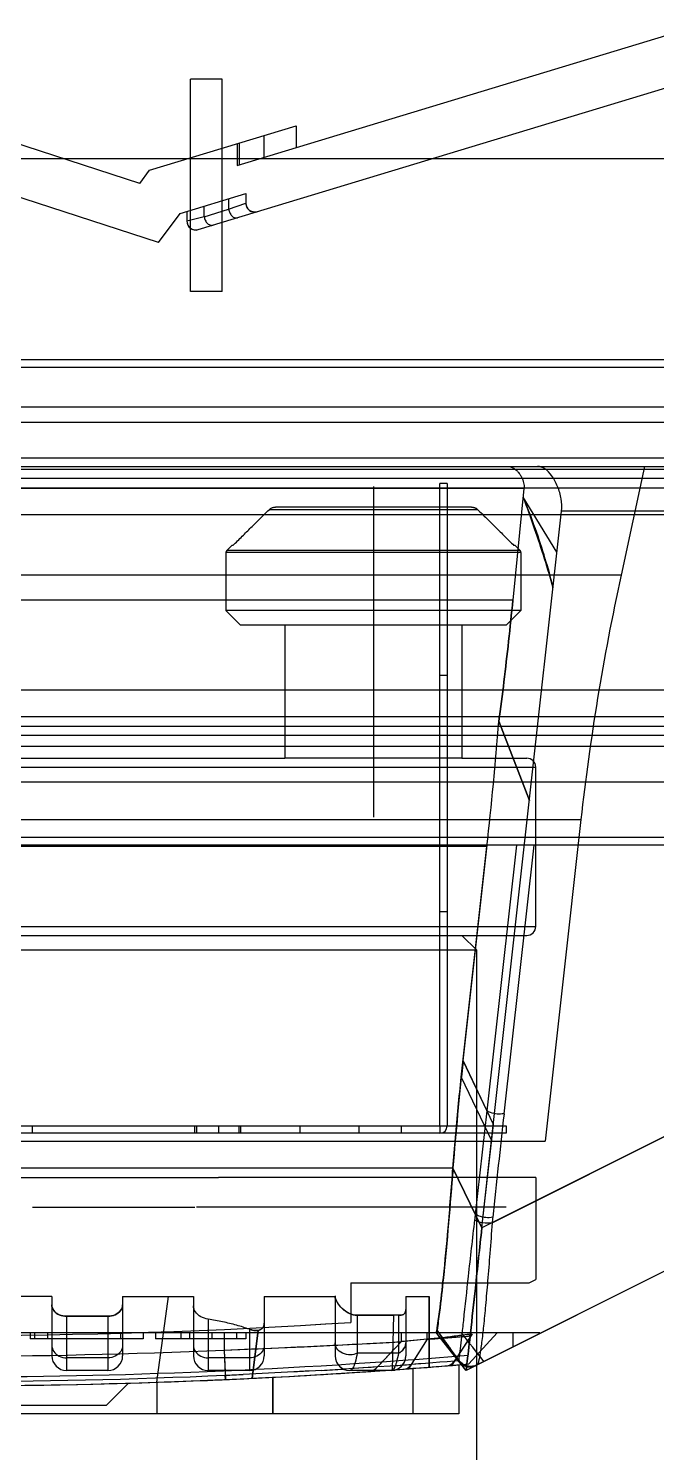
# Model space of a CAD drawing. Header units: millimetres. Extents: x -97344 to -49824, y -57049 to -40247.
# Drawn here: x -64536.86 to -64515.57, y -52852.7 to -52804.49 of the extents above; entities that cross this region are included whole.
import ezdxf

# ---------------------------------------------------------------- set-up
doc = ezdxf.new("R2010")
doc.units = ezdxf.units.MM
doc.header["$LTSCALE"] = 200
doc.linetypes.add('DOT_CENTER', pattern=[14, 12, -1, 0, -1])
for name, color, linetype in [('1', 7, 'Continuous'), ('DIM', 3, 'Continuous'), ('LAY0001', 7, 'Continuous'), ('PP025_18_1', 7, 'Continuous')]:
    doc.layers.add(name, color=color, linetype=linetype)

# ---------------------------------------------------------------- blocks, each defined once
blk = doc.blocks.new('2250')
at = {"color": 7, "linetype": 'Continuous'}
for p, q in [((-45329.476, -64440.34), (-45329.476, -64433.15)), ((-45328.406, -64433.15), (-45329.476, -64433.15)), ((-45328.406, -64440.34), (-45328.406, -64433.15)), ((-45328.406, -64440.34), (-45329.476, -64440.34)), ((-45373.872, -64442.645), (-45301.69, -64442.645)), ((-45301.69, -64442.909), (-45373.872, -64442.909)), ((-45375.337, -64444.768), (-45300.224, -64444.768)), ((-45303.202, -64445.988), (-45372.359, -64445.988)), ((-45303.202, -64446.362), (-45372.359, -64446.362)), ((-45372.359, -64446.662), (-45303.202, -64446.662)), ((-45372.359, -64446.982), (-45303.202, -64446.982)), ((-45303.202, -64447.901), (-45372.359, -64447.901)), ((-45372.359, -64453.824), (-45303.202, -64453.824)), ((-45303.202, -64454.743), (-45372.359, -64454.743)), ((-45303.202, -64455.062), (-45372.359, -64455.062)), ((-45372.359, -64455.362), (-45303.202, -64455.362)), ((-45372.359, -64455.737), (-45303.202, -64455.737)), ((-45300.224, -64456.957), (-45375.337, -64456.957)), ((-45373.872, -64458.816), (-45301.69, -64458.816)), ((-45301.69, -64459.08), (-45373.872, -64459.08)), ((-45319.434, -64459.129), (-45356.127, -64459.129)), ((-45320.241, -64466.384), (-45319.429, -64459.08)), ((-45318.437, -64459.08), (-45319.438, -64468.077)), ((-45317.844, -64459.08), (-45318.856, -64468.175)), ((-45320.241, -64466.384), (-45319.438, -64468.077)), ((-45319.255, -64471.869), (-45310.517, -64467.5)), ((-45319.438, -64468.077), (-45319.83, -64471.579)), ((-45320.585, -64470.015), (-45354.977, -64470.015)), ((-45320.585, -64470.015), (-45319.83, -64471.579)), ((-45310.974, -64472.286), (-45319.761, -64476.68)), ((-45321.14, -64475.6), (-45354.421, -64475.6)), ((-45334.916, -64475.6), (-45334.916, -64475.8)), ((-45331.086, -64475.8), (-45334.916, -64475.8)), ((-45334.767, -64475.6), (-45334.767, -64475.8)), ((-45334.323, -64475.6), (-45334.323, -64475.8)), ((-45333.686, -64475.6), (-45333.686, -64475.8)), ((-45331.851, -64475.6), (-45331.851, -64475.8)), ((-45331.086, -64475.6), (-45331.086, -64475.8)), ((-45330.67, -64475.6), (-45330.67, -64475.8)), ((-45327.602, -64475.8), (-45330.67, -64475.8)), ((-45329.812, -64475.6), (-45329.812, -64475.8)), ((-45329.511, -64475.6), (-45329.511, -64475.8)), ((-45328.757, -64475.6), (-45328.757, -64475.8)), ((-45328.342, -64475.8), (-45328.342, -64476.176)), ((-45327.925, -64475.6), (-45327.925, -64475.8)), ((-45327.602, -64475.6), (-45327.602, -64475.8)), ((-45324.756, -64476.022), (-45322.342, -64475.895)), ((-45322.342, -64475.895), (-45323.14, -64476.749)), ((-45322.342, -64475.6), (-45322.342, -64475.895)), ((-45321.939, -64475.858), (-45322.318, -64475.893)), ((-45322.316, -64475.893), (-45322.317, -64475.893)), ((-45321.463, -64475.812), (-45322.005, -64476.665)), ((-45321.463, -64475.812), (-45321.939, -64475.858)), ((-45321.463, -64475.812), (-45321.463, -64475.6)), ((-45321.14, -64475.6), (-45321.124, -64475.507)), ((-45328.342, -64476.176), (-45326.494, -64476.101)), ((-45328.342, -64476.176), (-45328.304, -64477.029)), ((-45326.494, -64476.101), (-45325.625, -64476.063)), ((-45325.029, -64476.865), (-45325.46, -64476.889)), ((-45323.929, -64476.799), (-45324.307, -64476.822)), ((-45323.14, -64476.748), (-45323.929, -64476.799)), ((-45323.645, -64476.781), (-45323.929, -64476.799)), ((-45323.354, -64476.763), (-45323.645, -64476.781)), ((-45323.154, -64476.75), (-45323.354, -64476.763)), ((-45323.137, -64476.748), (-45323.139, -64476.749)), ((-45323.137, -64476.749), (-45323.139, -64476.749)), ((-45322.716, -64476.718), (-45323.137, -64476.749)), ((-45323.13, -64476.748), (-45323.137, -64476.748)), ((-45323.005, -64476.739), (-45323.13, -64476.748)), ((-45322.604, -64476.71), (-45322.716, -64476.718)), ((-45321.513, -64476.628), (-45322.005, -64476.665)), ((-45321.269, -64476.609), (-45321.513, -64476.628)), ((-45321.269, -64476.609), (-45321.513, -64476.628)), ((-45321.025, -64476.591), (-45321.269, -64476.609)), ((-45321.025, -64476.591), (-45321.269, -64476.609)), ((-45320.783, -64476.571), (-45321.025, -64476.591)), ((-45320.783, -64476.571), (-45321.025, -64476.591)), ((-45320.542, -64476.552), (-45320.783, -64476.571)), ((-45320.542, -64476.552), (-45320.783, -64476.571)), ((-45320.443, -64476.402), (-45320.542, -64476.552)), ((-45320.454, -64476.546), (-45320.542, -64476.552)), ((-45320.397, -64476.541), (-45320.454, -64476.546)), ((-45320.391, -64476.522), (-45320.393, -64476.547)), ((-45320.393, -64476.547), (-45320.393, -64476.548)), ((-45320.393, -64476.548), (-45320.393, -64476.548)), ((-45320.393, -64476.548), (-45320.345, -64476.601)), ((-45320.393, -64476.548), (-45320.393, -64476.548)), ((-45320.393, -64476.548), (-45320.393, -64476.548)), ((-45320.345, -64476.601), (-45320.249, -64476.673)), ((-45320.249, -64476.673), (-45320.138, -64476.72)), ((-45320.138, -64476.72), (-45320.019, -64476.739)), ((-45320.019, -64476.739), (-45319.899, -64476.73)), ((-45319.899, -64476.73), (-45319.784, -64476.691)), ((-45332.331, -64478.04), (-45331.586, -64477.295)), ((-45328.297, -64477.176), (-45328.304, -64477.029)), ((-45323.471, -64476.906), (-45323.472, -64476.906)), ((-45343.231, -64478.04), (-45332.331, -64478.04))]:
    blk.add_line(p, q, dxfattribs=at)
for points in [[(-45321.939, -64475.858), (-45322.113, -64475.874), (-45322.239, -64475.886)], [(-45320.393, -64476.547), (-45320.625, -64476.253), (-45320.87, -64475.942), (-45321.142, -64475.6)], [(-45323.14, -64476.748), (-45323.144, -64476.749), (-45323.154, -64476.75)], [(-45321.513, -64476.628), (-45321.759, -64476.647), (-45322.005, -64476.665)]]:
    blk.add_lwpolyline(points, dxfattribs=at)
for centre, radius, start, end in [((-45205.29, -64479.094), 115.652, 173.69053, 175.49732), ((-44604.66, -64547.578), 718.596, 173.656043, 173.937271), ((-45309.443, -64473.02), 10.486, 172.1021, 173.1486), ((-45307.62, -64472.916), 11.683, 173.936, 174.8594), ((-45322.546, -64461.556), 14.297, 274.3446, 275.2975), ((-45322.399, -64463.147), 12.699, 275.299, 276.2937), ((-45569.053, -64671.737), 316.117, 38.1305, 38.34961), ((-45421.894, -64555.76), 128.752, 37.96897, 38.50599), ((-45447.839, -64567.78), 156.752, 35.60409, 36.06156), ((-45337.781, -64263.719), 212.667, 267.45621, 272.54379), ((-45338.329, -64194.718), 281.632, 272.58551, 272.76244), ((-45337.901, -64252.391), 224.842, 273.28194, 273.46607), ((-45323.505, -64476.407), 0.5, 273.8414, 316.9465), ((-45337.781, -64263.805), 213.582, 273.84162, 274.7061), ((-45323.505, -64476.407), 0.5, 273.8988, 309.7638), ((-45335.375, -64302.873), 174.306, 274.2015, 274.39895), ((-45322.359, -64476.441), 0.419, 320.3722, 327.64), ((-45320, -64476.24), 0.5, 218.1305, 296.6397), ((-45319.999, -64476.24), 0.5, 217.9626, 296.5651), ((-45320.015, -64476.248), 0.5, 237.7448, 296.5651), ((-45337.781, -64263.805), 213.582, 266.15865, 273.84138), ((-45337.781, -64264.084), 213.156, 267.45184, 272.54816), ((-45338.529, -64237.338), 239.909, 272.44281, 272.58811)]:
    blk.add_arc(centre, radius, start, end, dxfattribs=at)
for points, knots in [([(-45318.856, -64468.175), (-45319.005, -64468.204), (-45319.217, -64468.186), (-45319.399, -64468.102), (-45319.438, -64468.077)], [0, 0, 0, 0, 0.766012, 1, 1, 1, 1]), ([(-45320.585, -64470.015), (-45320.683, -64471.254), (-45320.813, -64472.882), (-45321.013, -64474.711), (-45321.096, -64475.302), (-45321.123, -64475.507)], [0, 0, 0, 0, 0.675699, 0.887625, 1, 1, 1, 1]), ([(-45319.854, -64471.769), (-45319.931, -64472.406), (-45320.055, -64473.54), (-45320.197, -64474.859), (-45320.289, -64475.678), (-45320.34, -64476.088), (-45320.369, -64476.354), (-45320.39, -64476.482), (-45320.391, -64476.522)], [0, 0, 0, 0, 0.402191, 0.715741, 0.832153, 0.91891, 0.974947, 1, 1, 1, 1]), ([(-45319.255, -64471.869), (-45319.359, -64471.891), (-45319.569, -64471.891), (-45319.772, -64471.825), (-45319.854, -64471.769)], [0, 0, 0, 0, 0.516263, 1, 1, 1, 1]), ([(-45319.237, -64471.682), (-45319.39, -64471.712), (-45319.606, -64471.693), (-45319.79, -64471.605), (-45319.83, -64471.579)], [0, 0, 0, 0, 0.76794, 1, 1, 1, 1]), ([(-45319.255, -64471.869), (-45319.282, -64472.214), (-45319.332, -64472.872), (-45319.407, -64473.805), (-45319.478, -64474.626), (-45319.545, -64475.321), (-45319.6, -64475.814), (-45319.642, -64476.136), (-45319.67, -64476.321), (-45319.695, -64476.466), (-45319.717, -64476.574), (-45319.738, -64476.638), (-45319.751, -64476.675), (-45319.761, -64476.68)], [0, 0, 0, 0, 0.214208, 0.408587, 0.579802, 0.724726, 0.840692, 0.887171, 0.925733, 0.956284, 0.978759, 0.99322, 1, 1, 1, 1]), ([(-45322.238, -64476.82), (-45322.181, -64476.816), (-45322.104, -64476.78), (-45322.05, -64476.724), (-45322.037, -64476.708)], [0, 0, 0, 0, 0.729789, 1, 1, 1, 1]), ([(-45320.772, -64476.708), (-45320.75, -64476.706), (-45320.656, -64476.686), (-45320.58, -64476.614), (-45320.542, -64476.552)], [0, 0, 0, 0, 0.235406, 1, 1, 1, 1]), ([(-45319.761, -64476.68), (-45319.864, -64476.731), (-45320.116, -64476.761), (-45320.324, -64476.616), (-45320.391, -64476.522)], [0, 0, 0, 0, 0.499811, 1, 1, 1, 1]), ([(-45325.46, -64476.889), (-45325.634, -64476.899), (-45326.379, -64476.939), (-45327.124, -64476.976), (-45327.696, -64477.002)], [0, 0, 0, 0, 0.232523, 1, 1, 1, 1])]:
    blk.add_open_spline(points, degree=3, knots=knots, dxfattribs=at)
at = {"layer": 'LAY0001', "color": 7, "linetype": 'Continuous'}
for p, q in [((-45327.903, -64436.072), (-45307.981, -64430.038)), ((-45329.216, -64438.246), (-45306.733, -64431.437)), ((-45331.199, -64436.685), (-45337.781, -64434.553)), ((-45330.868, -64436.238), (-45325.903, -64434.735)), ((-45325.903, -64434.735), (-45325.903, -64435.466)), ((-45327.903, -64435.34), (-45327.903, -64436.072)), ((-45327.815, -64436.045), (-45327.815, -64435.314)), ((-45326.986, -64435.794), (-45326.986, -64435.063)), ((-45368.553, -64435.84), (-45306.009, -64435.84)), ((-45330.562, -64438.679), (-45337.781, -64436.34)), ((-45331.199, -64436.685), (-45330.868, -64436.238)), ((-45329.837, -64437.702), (-45327.603, -64437.026)), ((-45328.189, -64437.203), (-45328.189, -64437.557)), ((-45327.603, -64437.026), (-45327.603, -64437.353)), ((-45330.562, -64438.679), (-45329.837, -64437.702)), ((-45329.603, -64437.631), (-45329.603, -64437.959)), ((-45329.017, -64437.808), (-45329.603, -64437.959)), ((-45329.017, -64437.808), (-45329.017, -64437.454)), ((-45329.017, -64437.808), (-45328.189, -64437.557)), ((-45328.189, -64437.557), (-45327.603, -64437.353)), ((-45308.951, -64444.26), (-45366.61, -64444.26)), ((-45368.4, -64446.26), (-45314.09, -64446.26)), ((-45314.09, -64446.26), (-45314.888, -64449.946)), ((-45314.09, -64446.26), (-45309.396, -64446.26)), ((-45318.178, -64447.006), (-45357.383, -64447.006)), ((-45318.178, -64447.006), (-45318.555, -64450.785)), ((-45317.061, -64449.161), (-45318.208, -64447.3)), ((-45319.276, -64469.08), (-45316.907, -64447.772)), ((-45308.944, -64447.772), (-45316.907, -64447.772)), ((-45314.888, -64449.946), (-45360.674, -64449.946)), ((-45318.555, -64450.785), (-45357.006, -64450.785)), ((-45319.026, -64454.889), (-45317.997, -64457.577)), ((-45317.997, -64457.577), (-45319.026, -64454.889)), ((-45359.312, -64458.221), (-45316.25, -64458.221)), ((-45316.25, -64458.221), (-45317.46, -64469.106)), ((-45319.435, -64459.129), (-45356.127, -64459.129)), ((-45320.303, -64466.938), (-45319.435, -64459.129)), ((-45319.216, -64468.545), (-45320.241, -64466.384)), ((-45320.303, -64466.938), (-45319.276, -64469.08)), ((-45310.517, -64467.5), (-45319.605, -64472.044)), ((-45319.605, -64472.044), (-45319.216, -64468.545)), ((-45358.101, -64469.106), (-45317.46, -64469.106)), ((-45319.605, -64472.044), (-45319.276, -64469.08)), ((-45320.585, -64470.015), (-45354.977, -64470.015)), ((-45319.605, -64472.044), (-45320.587, -64470.015)), ((-45320.585, -64470.015), (-45319.605, -64472.044)), ((-45347.031, -64470.34), (-45328.531, -64470.34)), ((-45317.781, -64470.34), (-45328.531, -64470.34)), ((-45317.781, -64470.34), (-45317.781, -64473.789)), ((-45334.831, -64471.34), (-45329.331, -64471.34)), ((-45318.781, -64471.34), (-45329.281, -64471.34)), ((-45310.001, -64471.8), (-45320.142, -64476.87)), ((-45324.042, -64473.9), (-45324.042, -64475.24)), ((-45324.042, -64473.9), (-45318.002, -64473.9)), ((-45318.002, -64473.9), (-45317.781, -64473.789)), ((-45334.181, -64474.37), (-45336.581, -64474.37)), ((-45334.181, -64474.37), (-45334.181, -64476.37)), ((-45331.781, -64474.37), (-45331.781, -64476.37)), ((-45331.781, -64474.37), (-45329.381, -64474.37)), ((-45330.624, -64477.266), (-45330.23, -64474.37)), ((-45329.381, -64474.37), (-45329.381, -64476.37)), ((-45326.981, -64474.37), (-45326.981, -64476.37)), ((-45326.981, -64474.37), (-45324.58, -64474.37)), ((-45324.581, -64474.341), (-45324.581, -64476.37)), ((-45324.58, -64474.361), (-45324.581, -64475.931)), ((-45322.181, -64474.37), (-45322.181, -64476.37)), ((-45322.181, -64474.37), (-45321.388, -64474.37)), ((-45321.388, -64474.37), (-45321.389, -64476.756)), ((-45332.281, -64475.033), (-45333.681, -64475.035)), ((-45333.681, -64475.035), (-45332.281, -64475.033)), ((-45333.681, -64475.035), (-45333.681, -64476.87)), ((-45332.281, -64475.033), (-45332.281, -64476.87)), ((-45328.881, -64475.134), (-45328.881, -64476.87)), ((-45323.831, -64475.001), (-45322.596, -64474.993)), ((-45322.596, -64474.993), (-45323.831, -64475.001)), ((-45323.831, -64475.001), (-45323.831, -64476.284)), ((-45322.596, -64474.993), (-45322.651, -64476.849)), ((-45322.431, -64474.997), (-45322.596, -64474.993)), ((-45322.431, -64474.997), (-45322.431, -64476.284)), ((-45317.646, -64475.6), (-45357.915, -64475.6)), ((-45328.342, -64475.6), (-45328.342, -64476.176)), ((-45327.481, -64475.475), (-45327.481, -64476.87)), ((-45327.396, -64477.133), (-45327.19, -64475.51)), ((-45327.19, -64475.51), (-45327.396, -64477.133)), ((-45322.343, -64475.894), (-45323.275, -64476.892)), ((-45322.342, -64475.895), (-45323.274, -64476.893)), ((-45322.342, -64475.895), (-45323.274, -64476.892)), ((-45322.342, -64475.895), (-45323.274, -64476.892)), ((-45322.342, -64475.6), (-45322.342, -64475.895)), ((-45321.463, -64475.812), (-45322.342, -64475.895)), ((-45321.463, -64475.812), (-45322.342, -64475.895)), ((-45321.463, -64475.812), (-45322.097, -64476.81)), ((-45321.463, -64475.812), (-45322.097, -64476.809)), ((-45321.463, -64475.812), (-45321.463, -64475.6)), ((-45321.142, -64475.6), (-45321.127, -64475.497)), ((-45321.124, -64475.507), (-45321.14, -64475.6)), ((-45319.935, -64475.63), (-45320.636, -64476.697)), ((-45319.949, -64475.65), (-45320.636, -64476.697)), ((-45319.083, -64475.599), (-45320.048, -64476.648)), ((-45319.083, -64475.6), (-45320.048, -64476.649)), ((-45318.561, -64475.6), (-45318.561, -64476.08)), ((-45328.342, -64476.176), (-45328.298, -64477.175)), ((-45322.431, -64476.284), (-45323.831, -64476.284)), ((-45322.197, -64476.497), (-45322.181, -64476.37)), ((-45332.281, -64476.443), (-45333.681, -64476.443)), ((-45327.481, -64476.443), (-45328.881, -64476.443)), ((-45322.681, -64476.87), (-45322.552, -64476.853)), ((-45321.946, -64476.798), (-45322.096, -64476.809)), ((-45321.946, -64476.798), (-45321.945, -64478.34)), ((-45320.388, -64476.677), (-45320.388, -64478.34)), ((-45332.281, -64476.87), (-45333.681, -64476.87)), ((-45330.623, -64477.266), (-45330.624, -64478.34)), ((-45327.481, -64476.87), (-45328.881, -64476.87)), ((-45326.699, -64477.098), (-45326.699, -64478.34)), ((-45326.69, -64477.098), (-45326.69, -64478.34)), ((-45322.681, -64476.87), (-45324.081, -64476.87)), ((-45320.388, -64478.34), (-45355.174, -64478.34))]:
    blk.add_line(p, q, dxfattribs=at)
for points in [[(-45327.216, -64437.64), (-45327.261, -64437.65), (-45327.308, -64437.653), (-45327.355, -64437.648), (-45327.4, -64437.637), (-45327.442, -64437.618), (-45327.482, -64437.594), (-45327.517, -64437.563), (-45327.547, -64437.527), (-45327.571, -64437.487), (-45327.588, -64437.444), (-45327.599, -64437.399), (-45327.603, -64437.353)], [(-45329.603, -64437.959), (-45329.599, -64438.005), (-45329.588, -64438.05), (-45329.571, -64438.093), (-45329.547, -64438.133), (-45329.517, -64438.169), (-45329.482, -64438.199), (-45329.442, -64438.224), (-45329.399, -64438.242), (-45329.354, -64438.254), (-45329.308, -64438.258), (-45329.261, -64438.256), (-45329.216, -64438.246)], [(-45321.389, -64476.755), (-45321.389, -64476.159), (-45321.389, -64475.563), (-45321.388, -64474.967), (-45321.388, -64474.371)], [(-45320.142, -64476.87), (-45320.334, -64476.624), (-45320.53, -64476.373), (-45320.73, -64476.119), (-45320.934, -64475.861), (-45321.142, -64475.6)], [(-45324.581, -64476.37), (-45324.569, -64476.479), (-45324.531, -64476.587), (-45324.471, -64476.683), (-45324.392, -64476.761), (-45324.297, -64476.821), (-45324.193, -64476.858), (-45324.081, -64476.87)], [(-45322.552, -64476.853), (-45322.431, -64476.803), (-45322.328, -64476.724)], [(-45322.328, -64476.724), (-45322.248, -64476.62), (-45322.197, -64476.497)]]:
    blk.add_lwpolyline(points, dxfattribs=at)
for centre, radius, start, end in [((-45327.303, -64437.353), 0.3, 180, 286.8494), ((-45329.303, -64437.959), 0.3, 180, 286.8494), ((-45202.505, -64479.358), 118.449, 173.71163, 175.47575), ((-45322.576, -64477.433), 2.44, 86.5986, 90.4692), ((-45569.142, -64671.804), 316.228, 38.05622, 38.34918), ((-45569.053, -64671.737), 316.117, 38.05655, 38.34961), ((-45568.999, -64671.692), 316.046, 38.05618, 38.34931), ((-45402.674, -64540.787), 104.389, 37.75603, 38.64349), ((-45421.839, -64555.716), 128.682, 37.78662, 38.50611), ((-45426.327, -64551.958), 130.052, 35.26564, 36.00983), ((-45447.81, -64567.759), 156.716, 35.44755, 36.0616), ((-45570.172, -64671.782), 317.691, 37.91428, 38.13583), ((-45570.056, -64671.691), 317.543, 37.91422, 38.13587), ((-45337.781, -64263.805), 213.282, 265.23748, 274.76252), ((-45337.781, -64264.221), 212.165, 267.45033, 272.54992), ((-45337.78, -64264.221), 212.165, 267.45008, 272.54967), ((-45333.681, -64476.37), 0.5, 180, 270), ((-45332.281, -64476.37), 0.5, 270, 0), ((-45328.881, -64476.37), 0.5, 180, 270), ((-45327.481, -64476.37), 0.5, 270, 0), ((-45324.081, -64476.37), 0.5, 180, 270), ((-45322.681, -64476.37), 0.5, 270, 0), ((-45337.781, -64263.805), 213.582, 265.23748, 274.76252), ((-45337.697, -64265.264), 212.12, 272.97189, 274.21794), ((-45337.781, -64263.806), 213.58, 272.97647, 274.19915), ((-45321.953, -64478.833), 2.029, 94.0788, 95.3397), ((-45326.481, -64416.207), 60.76, 274.13767, 274.2809), ((-45321.778, -64479.051), 2.259, 93.2734, 94.265), ((-45321.778, -64479.051), 2.259, 93.2727, 94.2644), ((-45337.781, -64263.802), 213.584, 274.26237, 274.671), ((-45337.781, -64263.804), 213.583, 274.26237, 274.671), ((-45337.781, -64263.8), 213.586, 271.92042, 272.97647)]:
    blk.add_arc(centre, radius, start, end, dxfattribs=at)
for centre, major_axis, ratio, start_param, end_param in [((-44919.459, -64350.608), (393.924, 135.879), 0.37703, 2.916703, 2.964636), ((-45518.069, -64350.608), (168.194, -174.706), 0.61463, 0.472468, 0.496999), ((-45337.781, -64263.805), (211.882, 0), 1, -1.635683, -1.505909), ((-45337.781, -64263.805), (0, 211.882), 1, -3.20648, -3.076705)]:
    blk.add_ellipse(centre, major_axis=major_axis, ratio=ratio, start_param=start_param, end_param=end_param, dxfattribs=at)
for points, knots in [([(-45329.017, -64437.808), (-45329.011, -64437.85), (-45328.991, -64437.913), (-45328.947, -64437.988), (-45328.905, -64438.038), (-45328.857, -64438.074), (-45328.808, -64438.096), (-45328.761, -64438.103), (-45328.731, -64438.099), (-45328.718, -64438.095)], [0, 0, 0, 0, 0.27586, 0.422091, 0.563553, 0.693528, 0.809297, 0.910266, 1, 1, 1, 1]), ([(-45328.189, -64437.557), (-45328.182, -64437.597), (-45328.164, -64437.659), (-45328.121, -64437.733), (-45328.08, -64437.783), (-45328.033, -64437.821), (-45327.983, -64437.845), (-45327.934, -64437.852), (-45327.903, -64437.848), (-45327.889, -64437.844)], [0, 0, 0, 0, 0.266908, 0.410937, 0.552184, 0.683905, 0.802495, 0.906755, 1, 1, 1, 1]), ([(-45318.728, -64446.26), (-45318.688, -64446.26), (-45318.606, -64446.277), (-45318.496, -64446.339), (-45318.401, -64446.422), (-45318.323, -64446.518), (-45318.263, -64446.619), (-45318.219, -64446.718), (-45318.191, -64446.815), (-45318.175, -64446.911), (-45318.175, -64446.975), (-45318.178, -64447.006)], [0, 0, 0, 0, 0.118842, 0.242038, 0.367734, 0.490979, 0.607417, 0.713797, 0.812098, 0.906274, 1, 1, 1, 1]), ([(-45316.907, -64447.772), (-45316.892, -64447.637), (-45316.908, -64447.35), (-45317.023, -64446.942), (-45317.211, -64446.59), (-45317.44, -64446.341), (-45317.633, -64446.26), (-45317.72, -64446.26)], [0, 0, 0, 0, 0.220375, 0.457787, 0.682708, 0.859817, 1, 1, 1, 1]), ([(-45317.193, -64450.347), (-45317.273, -64450.025), (-45317.457, -64449.362), (-45317.789, -64448.343), (-45318.06, -64447.654), (-45318.208, -64447.3)], [0, 0, 0, 0, 0.309414, 0.641857, 1, 1, 1, 1]), ([(-45318.208, -64447.3), (-45318.077, -64447.651), (-45317.829, -64448.343), (-45317.492, -64449.369), (-45317.29, -64450.043), (-45317.196, -64450.375)], [0, 0, 0, 0, 0.347434, 0.681009, 1, 1, 1, 1]), ([(-45319.026, -64454.889), (-45318.967, -64454.443), (-45318.854, -64453.542), (-45318.697, -64452.174), (-45318.602, -64451.251), (-45318.555, -64450.785)], [0, 0, 0, 0, 0.326277, 0.659582, 1, 1, 1, 1]), ([(-45318.555, -64450.785), (-45318.602, -64451.251), (-45318.697, -64452.174), (-45318.854, -64453.542), (-45318.967, -64454.443), (-45319.026, -64454.889)], [0, 0, 0, 0, 0.340427, 0.67374, 1, 1, 1, 1]), ([(-45320.587, -64470.015), (-45320.561, -64469.671), (-45320.505, -64468.985), (-45320.411, -64467.96), (-45320.34, -64467.278), (-45320.303, -64466.938)], [0, 0, 0, 0, 0.334745, 0.66806, 1, 1, 1, 1]), ([(-45321.126, -64475.497), (-45321.099, -64475.293), (-45321.014, -64474.701), (-45320.889, -64473.552), (-45320.733, -64471.929), (-45320.64, -64470.694), (-45320.587, -64470.015)], [0, 0, 0, 0, 0.112266, 0.325791, 0.62899, 1, 1, 1, 1]), ([(-45320.585, -64470.015), (-45320.64, -64470.706), (-45320.737, -64471.943), (-45320.889, -64473.568), (-45321.013, -64474.708), (-45321.096, -64475.301), (-45321.123, -64475.507)], [0, 0, 0, 0, 0.376923, 0.674594, 0.886807, 1, 1, 1, 1]), ([(-45319.605, -64472.044), (-45319.681, -64472.724), (-45319.808, -64473.91), (-45319.97, -64475.415), (-45320.074, -64476.345), (-45320.128, -64476.767), (-45320.142, -64476.87)], [0, 0, 0, 0, 0.422389, 0.737125, 0.935436, 1, 1, 1, 1]), ([(-45320.142, -64476.87), (-45320.128, -64476.767), (-45320.075, -64476.346), (-45319.97, -64475.415), (-45319.808, -64473.909), (-45319.681, -64472.722), (-45319.605, -64472.044)], [0, 0, 0, 0, 0.064215, 0.262254, 0.578844, 1, 1, 1, 1]), ([(-45323.831, -64475.001), (-45323.923, -64475.002), (-45324.111, -64474.946), (-45324.344, -64474.786), (-45324.511, -64474.586), (-45324.576, -64474.431), (-45324.58, -64474.361)], [0, 0, 0, 0, 0.262057, 0.539176, 0.79977, 1, 1, 1, 1]), ([(-45324.58, -64474.361), (-45324.576, -64474.432), (-45324.51, -64474.59), (-45324.341, -64474.789), (-45324.108, -64474.947), (-45323.922, -64475.002), (-45323.831, -64475.001)], [0, 0, 0, 0, 0.204432, 0.467513, 0.740627, 1, 1, 1, 1]), ([(-45333.681, -64475.035), (-45333.766, -64475.035), (-45333.929, -64475.004), (-45334.125, -64474.865), (-45334.181, -64474.717), (-45334.181, -64474.648)], [0, 0, 0, 0, 0.367619, 0.701741, 1, 1, 1, 1]), ([(-45334.181, -64474.648), (-45334.181, -64474.716), (-45334.125, -64474.864), (-45333.93, -64475.004), (-45333.766, -64475.035), (-45333.681, -64475.035)], [0, 0, 0, 0, 0.297244, 0.632211, 1, 1, 1, 1]), ([(-45331.781, -64474.646), (-45331.781, -64474.715), (-45331.837, -64474.862), (-45332.032, -64475.001), (-45332.196, -64475.033), (-45332.281, -64475.033)], [0, 0, 0, 0, 0.296708, 0.632788, 1, 1, 1, 1]), ([(-45332.281, -64475.033), (-45332.196, -64475.033), (-45332.032, -64475.001), (-45331.837, -64474.862), (-45331.781, -64474.715), (-45331.781, -64474.646)], [0, 0, 0, 0, 0.368685, 0.703541, 1, 1, 1, 1]), ([(-45328.881, -64475.134), (-45328.968, -64475.121), (-45329.132, -64475.065), (-45329.323, -64474.908), (-45329.381, -64474.755), (-45329.381, -64474.685)], [0, 0, 0, 0, 0.366785, 0.707128, 1, 1, 1, 1]), ([(-45322.431, -64474.997), (-45322.4, -64474.999), (-45322.344, -64474.998), (-45322.268, -64474.975), (-45322.215, -64474.932), (-45322.186, -64474.873), (-45322.181, -64474.829), (-45322.181, -64474.807)], [0, 0, 0, 0, 0.259604, 0.465707, 0.642495, 0.815316, 1, 1, 1, 1]), ([(-45322.181, -64474.807), (-45322.181, -64474.829), (-45322.186, -64474.873), (-45322.215, -64474.932), (-45322.268, -64474.975), (-45322.344, -64474.998), (-45322.4, -64474.999), (-45322.431, -64474.997)], [0, 0, 0, 0, 0.184708, 0.357522, 0.534305, 0.740398, 1, 1, 1, 1]), ([(-45327.481, -64475.475), (-45327.627, -64475.424), (-45327.928, -64475.331), (-45328.396, -64475.217), (-45328.717, -64475.159), (-45328.881, -64475.134)], [0, 0, 0, 0, 0.321764, 0.655858, 1, 1, 1, 1]), ([(-45327.19, -64475.51), (-45327.149, -64475.503), (-45327.073, -64475.476), (-45326.995, -64475.384), (-45326.981, -64475.308), (-45326.981, -64475.269)], [0, 0, 0, 0, 0.359423, 0.668561, 1, 1, 1, 1]), ([(-45326.981, -64475.269), (-45326.981, -64475.308), (-45326.995, -64475.384), (-45327.073, -64475.476), (-45327.149, -64475.503), (-45327.19, -64475.51)], [0, 0, 0, 0, 0.332839, 0.641955, 1, 1, 1, 1]), ([(-45328.342, -64476.176), (-45327.726, -64476.154), (-45326.553, -64476.104), (-45324.939, -64476.033), (-45323.654, -64475.966), (-45322.827, -64475.922), (-45322.441, -64475.9), (-45322.342, -64475.895)], [0, 0, 0, 0, 0.307872, 0.586402, 0.80679, 0.950608, 1, 1, 1, 1]), ([(-45327.481, -64475.475), (-45327.447, -64475.486), (-45327.382, -64475.505), (-45327.284, -64475.518), (-45327.22, -64475.515), (-45327.19, -64475.51)], [0, 0, 0, 0, 0.357916, 0.6913, 1, 1, 1, 1]), ([(-45327.19, -64475.51), (-45327.22, -64475.515), (-45327.284, -64475.518), (-45327.382, -64475.505), (-45327.447, -64475.486), (-45327.481, -64475.475)], [0, 0, 0, 0, 0.30852, 0.641897, 1, 1, 1, 1]), ([(-45321.463, -64475.812), (-45321.404, -64475.807), (-45321.29, -64475.799), (-45321.124, -64475.787), (-45320.969, -64475.775), (-45320.825, -64475.764), (-45320.691, -64475.754), (-45320.566, -64475.744), (-45320.449, -64475.735), (-45320.34, -64475.726), (-45320.239, -64475.719), (-45320.146, -64475.707), (-45320.046, -64475.717), (-45319.999, -64475.664), (-45319.981, -64475.637)], [0, 0, 0, 0, 0.117896, 0.227753, 0.330112, 0.425509, 0.514428, 0.597306, 0.67455, 0.746544, 0.813642, 0.876177, 0.935214, 1, 1, 1, 1]), ([(-45319.981, -64475.637), (-45320.149, -64475.66), (-45320.484, -64475.704), (-45320.977, -64475.77), (-45321.303, -64475.8), (-45321.463, -64475.812)], [0, 0, 0, 0, 0.340515, 0.677697, 1, 1, 1, 1]), ([(-45334.181, -64476.014), (-45334.181, -64476.089), (-45334.129, -64476.247), (-45333.935, -64476.406), (-45333.766, -64476.443), (-45333.681, -64476.443)], [0, 0, 0, 0, 0.310991, 0.644812, 1, 1, 1, 1]), ([(-45331.781, -64476.014), (-45331.781, -64476.089), (-45331.832, -64476.247), (-45332.027, -64476.406), (-45332.195, -64476.443), (-45332.281, -64476.443)], [0, 0, 0, 0, 0.310991, 0.644812, 1, 1, 1, 1]), ([(-45329.381, -64476.014), (-45329.381, -64476.089), (-45329.329, -64476.247), (-45329.135, -64476.406), (-45328.966, -64476.443), (-45328.881, -64476.443)], [0, 0, 0, 0, 0.310991, 0.644812, 1, 1, 1, 1]), ([(-45326.981, -64476.014), (-45326.981, -64476.089), (-45327.032, -64476.247), (-45327.227, -64476.406), (-45327.395, -64476.443), (-45327.481, -64476.443)], [0, 0, 0, 0, 0.310991, 0.644812, 1, 1, 1, 1]), ([(-45323.831, -64476.284), (-45323.903, -64476.318), (-45324.074, -64476.357), (-45324.332, -64476.307), (-45324.532, -64476.15), (-45324.581, -64475.997), (-45324.581, -64475.931)], [0, 0, 0, 0, 0.246339, 0.531616, 0.793482, 1, 1, 1, 1]), ([(-45323.831, -64476.284), (-45323.85, -64476.39), (-45323.891, -64476.569), (-45323.955, -64476.768), (-45324.041, -64476.87), (-45324.081, -64476.87)], [0, 0, 0, 0, 0.490963, 0.819051, 1, 1, 1, 1]), ([(-45322.431, -64476.284), (-45322.45, -64476.39), (-45322.491, -64476.569), (-45322.555, -64476.768), (-45322.641, -64476.87), (-45322.681, -64476.87)], [0, 0, 0, 0, 0.490945, 0.819038, 1, 1, 1, 1]), ([(-45322.431, -64476.284), (-45322.359, -64476.25), (-45322.239, -64476.149), (-45322.181, -64476), (-45322.181, -64475.931)], [0, 0, 0, 0, 0.536766, 1, 1, 1, 1]), ([(-45322.431, -64476.284), (-45322.383, -64476.262), (-45322.294, -64476.203), (-45322.203, -64476.077), (-45322.181, -64475.979), (-45322.181, -64475.931)], [0, 0, 0, 0, 0.354914, 0.6858, 1, 1, 1, 1])]:
    blk.add_open_spline(points, degree=3, knots=knots, dxfattribs=at)
at = {"layer": 'PP025_18_1', "color": 7, "linetype": 'Continuous'}
for p, q in [((-45321.031, -64468.59), (-45321.031, -64446.84)), ((-45320.781, -64446.84), (-45321.031, -64446.84)), ((-45320.781, -64446.84), (-45320.781, -64468.59)), ((-45320.781, -64453.34), (-45321.031, -64453.34)), ((-45320.781, -64461.34), (-45321.031, -64461.34)), ((-45356.781, -64468.59), (-45318.781, -64468.59)), ((-45334.831, -64468.84), (-45334.831, -64468.59)), ((-45329.331, -64468.84), (-45329.331, -64468.59)), ((-45329.281, -64468.59), (-45329.281, -64468.84)), ((-45328.531, -64468.59), (-45328.531, -64468.84)), ((-45327.831, -64468.84), (-45327.831, -64468.59)), ((-45327.781, -64468.59), (-45327.781, -64468.84)), ((-45325.781, -64468.59), (-45325.781, -64468.84)), ((-45323.781, -64468.59), (-45323.781, -64468.84)), ((-45322.331, -64468.84), (-45322.331, -64468.59)), ((-45321.031, -64468.59), (-45321.031, -64468.84)), ((-45318.781, -64468.59), (-45318.781, -64468.84)), ((-45318.781, -64468.84), (-45356.781, -64468.84))]:
    blk.add_line(p, q, dxfattribs=at)
blk.add_arc((-45321.031, -64468.59), 0.25, 270, 0, dxfattribs=at)
blk = doc.blocks.new('*U1514')
at = {"layer": 'DIM', "color": 3}
blk.add_blockref('2250', (45347.11, 64440.647), dxfattribs=at)
blk = doc.blocks.new('*U1516')
at = {"layer": 'DIM', "color": 0, "linetype": 'ByBlock', "lineweight": -2, "transparency": 16777216}
blk.add_blockref('*U1514', (5000, 0), dxfattribs=at)
blk = doc.blocks.new('23-D0548-A_POSITION-PIN-CLAMP_Absen-X5', base_point=(134.75, -182.349))
at = {"color": 7, "linetype": 'Continuous'}
for p, q in [((139.25, -172.849), (139.75, -172.349)), ((141.709, -172.349), (139.75, -172.349)), ((139.75, -182.349), (139.75, -172.349)), ((141.95, -172.549), (141.779, -172.379)), ((141.95, -172.587), (141.95, -172.549)), ((139.25, -174.349), (139.25, -172.849)), ((143.25, -180.671), (143.25, -174.027)), ((134.75, -175.349), (134.75, -174.349)), ((139.25, -174.349), (134.75, -174.349)), ((139.25, -180.349), (139.25, -174.349)), ((134.75, -179.349), (134.75, -175.349)), ((134.75, -180.349), (134.75, -179.349)), ((139.25, -180.349), (134.75, -180.349)), ((139.25, -181.849), (139.25, -180.349)), ((139.25, -181.849), (139.75, -182.349)), ((141.95, -182.149), (141.779, -182.32)), ((141.95, -182.149), (141.95, -182.112)), ((141.709, -182.349), (139.75, -182.349))]:
    blk.add_line(p, q, dxfattribs=at)
at = {"color": 140, "linetype": 'Continuous'}
for p, q in [((141.709, -182.349), (141.709, -172.349)), ((141.779, -182.32), (141.779, -172.379)), ((143.162, -180.887), (143.162, -173.812))]:
    blk.add_line(p, q, dxfattribs=at)
at = {"color": 7, "linetype": 'Continuous'}
for centre, start, end in [((141.709, -172.449), 45, 90), ((141.709, -182.249), 270, 315)]:
    blk.add_arc(centre, 0.1, start, end, dxfattribs=at)
for points in [[(141.95, -172.587), (142.264, -172.903), (142.557, -173.199), (142.871, -173.518), (143.162, -173.812)], [(143.162, -173.812), (143.2, -173.858), (143.227, -173.911), (143.237, -173.939), (143.244, -173.968), (143.249, -173.998), (143.25, -174.027)], [(143.25, -180.671), (143.249, -180.701), (143.244, -180.731), (143.238, -180.757), (143.227, -180.788), (143.216, -180.813), (143.2, -180.84), (143.18, -180.867), (143.162, -180.887)], [(143.162, -180.887), (142.871, -181.181), (142.557, -181.5), (142.264, -181.795), (141.95, -182.112)]]:
    blk.add_spline(points, degree=3, dxfattribs=at)
at = {"layer": '1', "color": 1, "linetype": 'DOT_CENTER'}
for p, q in [((143.709, -177.349), (132.75, -177.349)), ((143.95, -177.349), (139.779, -177.349))]:
    blk.add_line(p, q, dxfattribs=at)
blk = doc.blocks.new('23-D0568-A_HANDLE_MIDDLE-CLAMP_Absen-X5', base_point=(69.25, -180.849))
at = {"color": 7, "linetype": 'Continuous'}
for p, q in [((128.25, -180.849), (128.25, -144.849)), ((128.75, -145.349), (128.75, -180.349)), ((128.75, -180.349), (128.25, -180.849)), ((71.25, -180.849), (128.25, -180.849))]:
    blk.add_line(p, q, dxfattribs=at)
blk = doc.blocks.new('23-D0546-A_CLAMP-DISK_Absen-X5', base_point=(128.75, -182.849))
at = {"color": 7, "linetype": 'Continuous'}
for p, q in [((128.75, -143.149), (128.75, -145.349)), ((129.05, -142.849), (134.45, -142.849)), ((134.75, -143.149), (134.75, -145.349)), ((128.75, -145.349), (128.75, -180.349)), ((134.75, -146.349), (134.75, -145.349)), ((134.75, -150.349), (134.75, -146.349)), ((134.75, -151.349), (134.75, -150.349)), ((134.75, -151.349), (134.75, -160.399)), ((134.75, -161.349), (134.75, -160.399)), ((134.75, -164.349), (134.75, -161.349)), ((134.75, -165.299), (134.75, -164.349)), ((134.75, -165.299), (134.75, -174.349)), ((134.75, -175.349), (134.75, -174.349)), ((134.75, -179.349), (134.75, -175.349)), ((134.75, -180.349), (134.75, -179.349)), ((128.75, -180.349), (128.75, -182.549)), ((134.75, -180.349), (134.75, -182.549)), ((129.05, -182.849), (134.45, -182.849))]:
    blk.add_line(p, q, dxfattribs=at)
at = {"color": 140, "linetype": 'Continuous'}
for p, q in [((129.05, -142.849), (129.05, -182.849)), ((134.45, -142.849), (134.45, -182.849))]:
    blk.add_line(p, q, dxfattribs=at)
at = {"color": 7, "linetype": 'Continuous'}
for centre, start, end in [((129.05, -143.149), 90, 180), ((134.45, -143.149), 0, 90), ((129.05, -182.549), 180, 270), ((134.45, -182.549), 270, 0)]:
    blk.add_arc(centre, 0.3, start, end, dxfattribs=at)
at = {"layer": '1', "color": 1, "linetype": 'DOT_CENTER'}
blk.add_line((127.05, -162.849), (136.45, -162.849), dxfattribs=at)
blk = doc.blocks.new('23-A0282-B_CLAMP-HANDLE-WITH-DISK_CLAMP_Absen-X5__23', base_point=(-66.75, -192.849))
for name, p in [('23-D0546-A_CLAMP-DISK_Absen-X5', (128.75, -182.849)), ('23-D0568-A_HANDLE_MIDDLE-CLAMP_Absen-X5', (69.25, -180.849)), ('23-D0548-A_POSITION-PIN-CLAMP_Absen-X5', (134.75, -182.349))]:
    blk.add_blockref(name, p)
blk = doc.blocks.new('23-A0281-B_CLAMP_TILE-TUBE-Ø50_Absen-X5__24', base_point=(-209, -208.849))
blk.add_blockref('23-A0282-B_CLAMP-HANDLE-WITH-DISK_CLAMP_Absen-X5__23', (-66.75, -192.849))

msp = doc.modelspace()

# ---------------------------------------------------------------- block references
at = {"rotation": 90}
msp.add_blockref('23-A0281-B_CLAMP_TILE-TUBE-Ø50_Absen-X5__24', (-64493.665, -53172.939), dxfattribs=at)
at = {"layer": 'DIM', "color": 3}
msp.add_blockref('*U1516', (-69548.994, -52813.697), dxfattribs=at)

doc.saveas('drawing.dxf')
